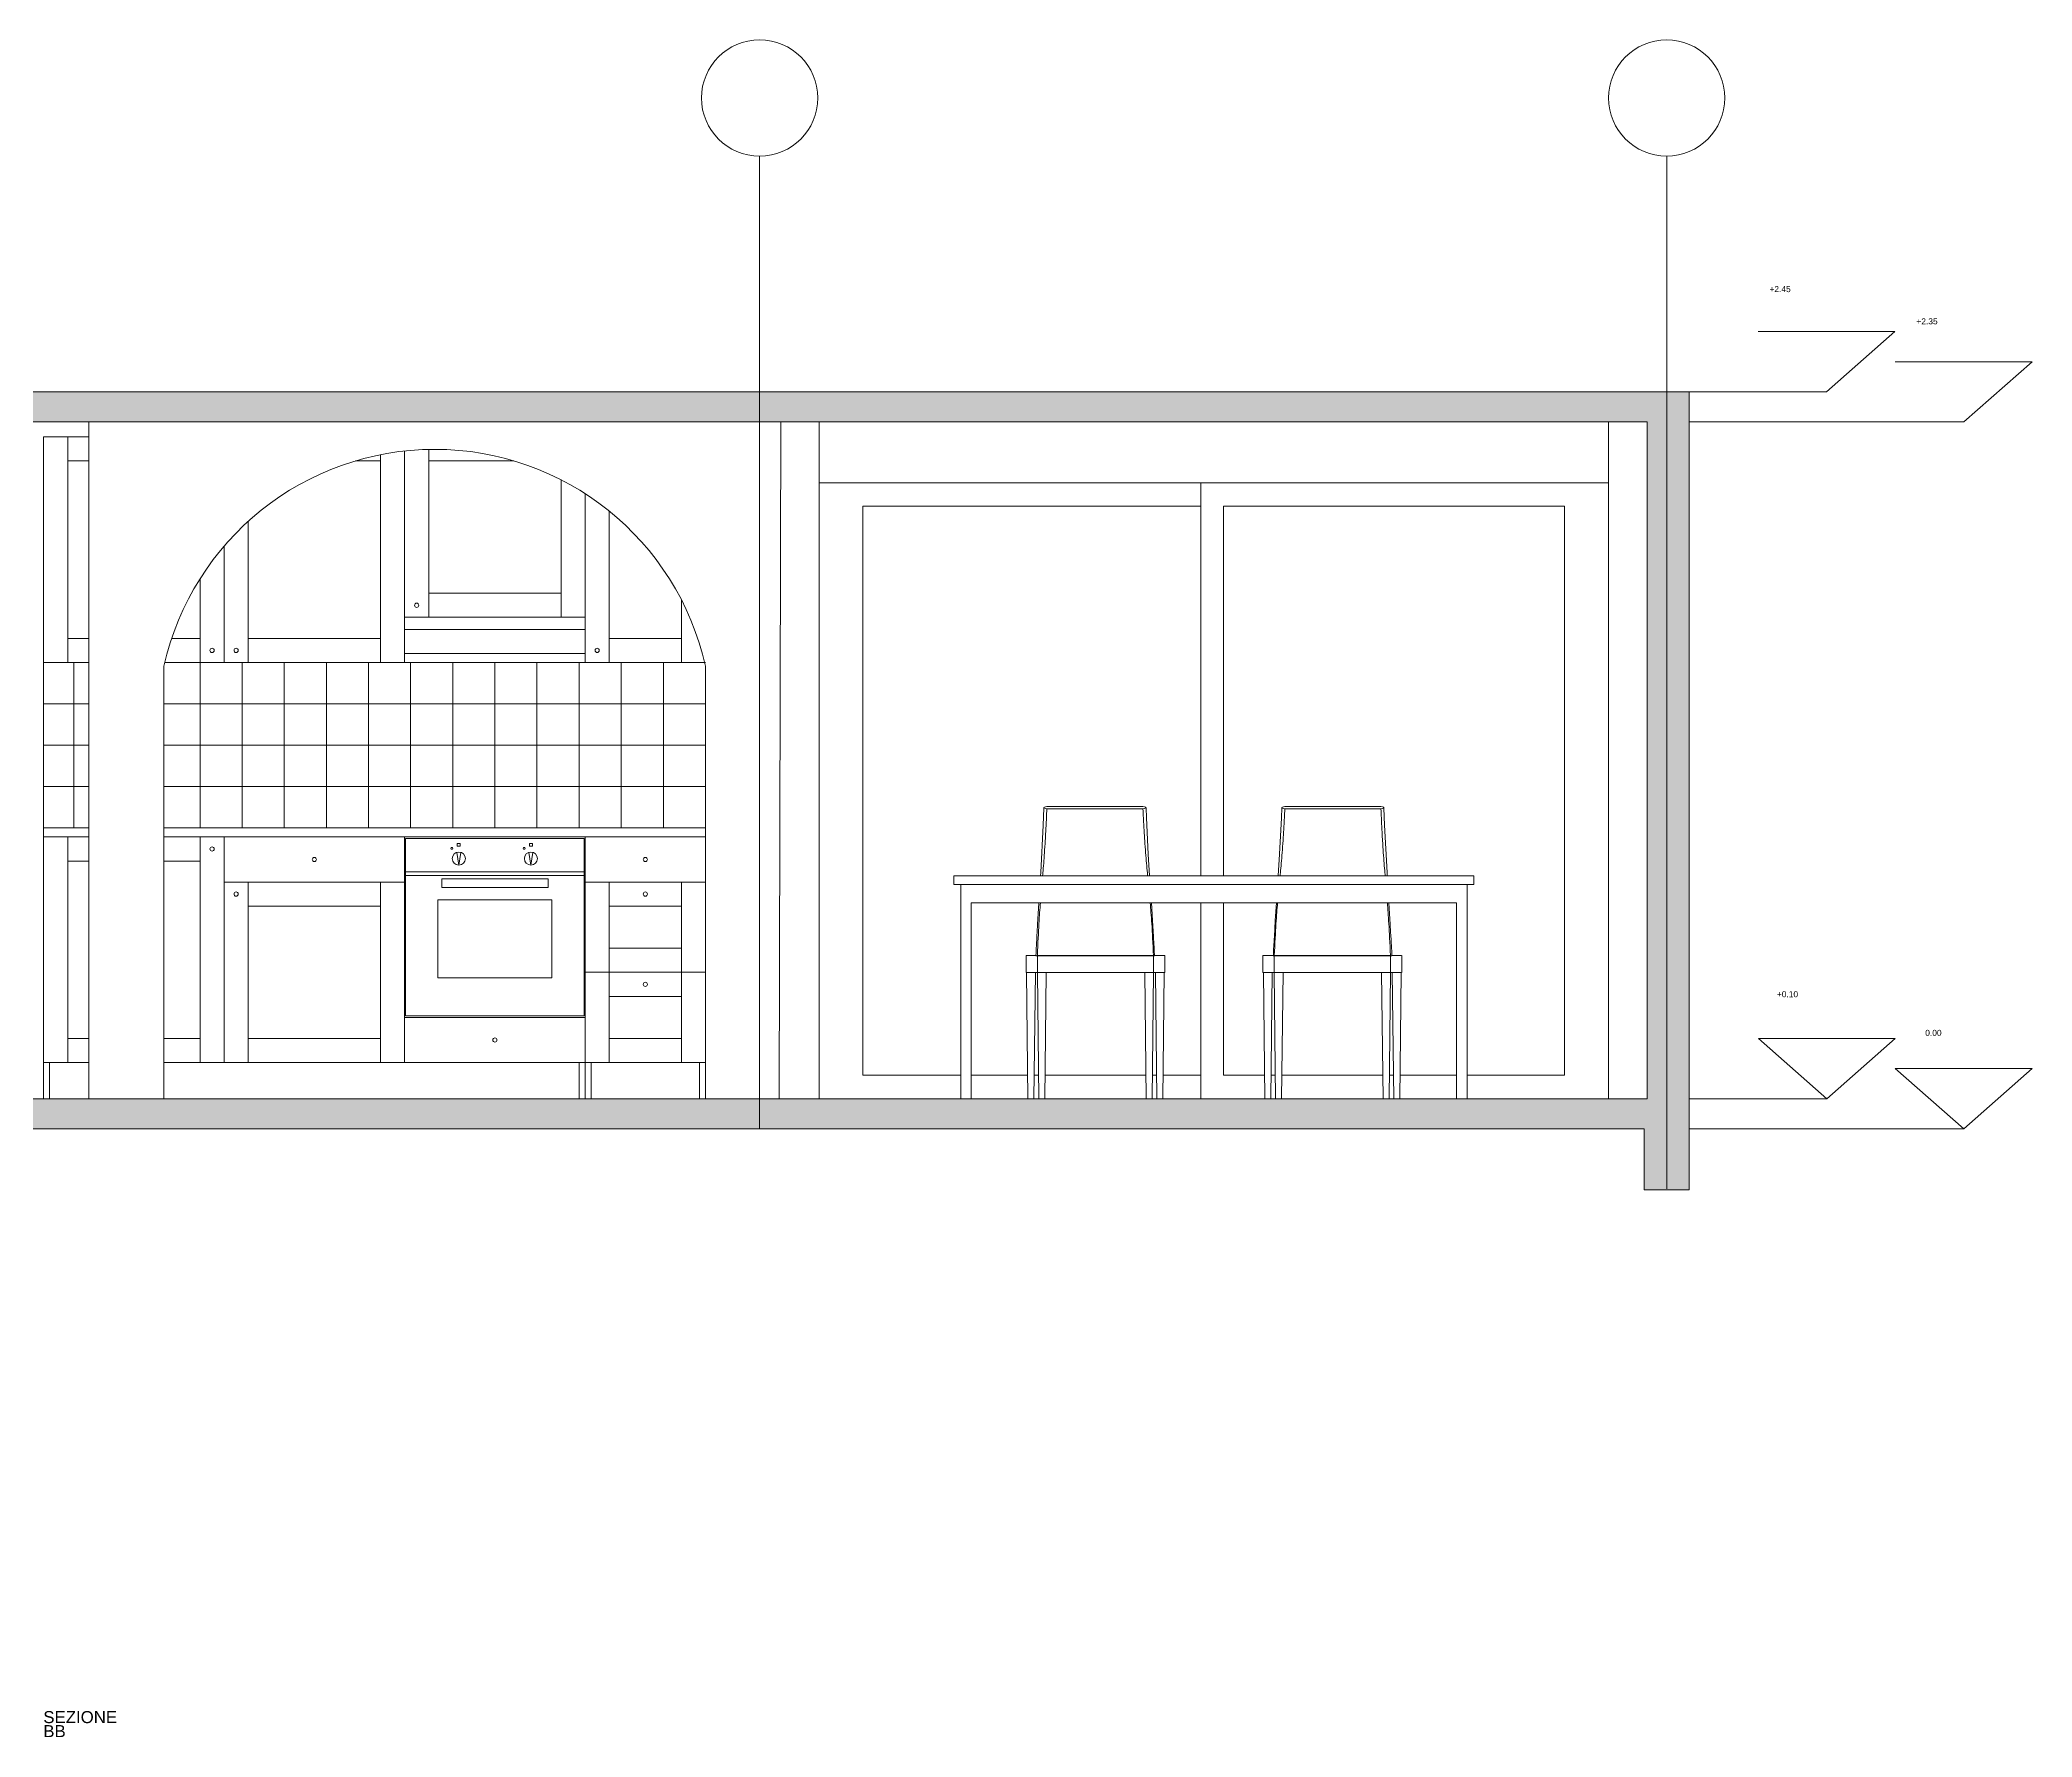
# Model space of a CAD drawing. Header units: centimetres. Extents: x -16179 to 12840, y -10704 to 3856.
# Drawn here: x -8089 to -7427, y -7772 to -7208 of the extents above; entities that cross this region are included whole.
import ezdxf

# ---------------------------------------------------------------- set-up
doc = ezdxf.new("R2010")
doc.units = ezdxf.units.CM
doc.header["$MEASUREMENT"] = 0
for name, color, linetype, lineweight in [('A-FURN_Num_Penna__8_Num_Penna__8_Num_Penna__8_Num_Penna__8_Num_Penna__8_Num_Penna__8_Num_Penna__8_Num_Penna__8_Num_Penna__8_Num_Penna__8', 8, 'Continuous', 18), ('A-SECT-MCUT_Num_Penna__7_Num_Penna__7_Num_Penna__7_Num_Penna__7_Num_Penna__7_Num_Penna__7_Num_Penna__7_Num_Penna__7_Num_Penna__7_Num_Penna__7', 7, 'Continuous', 18), ('A-WALL-FULL_Num_Penna__1_Num_Penna__255_Num_Penna__255_Num_Penna__255_Num_Penna__255_Num_Penna__255_Num_Penna__255_Num_Penna__255_Num_Penna__255_Num_Penna__255', 255, 'Continuous', 18), ('A-WALL-FULL_Num_Penna__7_Num_Penna__7_Num_Penna__7_Num_Penna__7_Num_Penna__7_Num_Penna__7_Num_Penna__7_Num_Penna__7_Num_Penna__7_Num_Penna__7', 7, 'Continuous', 18), ('A-WALL-FULL_Num_Penna__7_Num_Penna__7_Num_Penna__7_Num_Penna__7_Num_Penna__7_Num_Penna__7_Num_Penna__7_Num_Penna__7_Num_Penna__7_Num_Penna__7_Num_Penna__7', 7, 'Continuous', 18), ('AA - linee quote_Num_Penna__3_Num_Penna__3_Num_Penna__3_Num_Penna__3_Num_Penna__3_Num_Penna__3_Num_Penna__3_Num_Penna__3_Num_Penna__3_Num_Penna__3', 3, 'Continuous', 18), ('AA - pareti sezionate_Num_Penna__7_Num_Penna__7_Num_Penna__7_Num_Penna__7_Num_Penna__7_Num_Penna__7_Num_Penna__7_Num_Penna__7_Num_Penna__7_Num_Penna__7', 7, 'Continuous', 18), ('AA - perimetri giardino_Num_Penna__6_Num_Penna__6_Num_Penna__6_Num_Penna__6_Num_Penna__6_Num_Penna__6_Num_Penna__6_Num_Penna__6_Num_Penna__6_Num_Penna__6', 6, 'Continuous', 18), ('AA - serramenti e porte_Num_Penna__4_Num_Penna__4_Num_Penna__4_Num_Penna__4_Num_Penna__4_Num_Penna__4_Num_Penna__4_Num_Penna__4_Num_Penna__4_Num_Penna__4', 4, 'Continuous', 18), ('AA pareti non sezionate_Num_Penna__2_Num_Penna__2_Num_Penna__2_Num_Penna__2_Num_Penna__2_Num_Penna__2_Num_Penna__2_Num_Penna__2_Num_Penna__2_Num_Penna__2', 2, 'Continuous', 18), ('AA- arredo_Num_Penna__8_Num_Penna__8_Num_Penna__8_Num_Penna__8_Num_Penna__8_Num_Penna__8_Num_Penna__8_Num_Penna__8_Num_Penna__8_Num_Penna__8', 8, 'Continuous', 18), ('SEZIONE ARREDO_Num_Penna__11_Num_Penna__7_Num_Penna__7_Num_Penna__7_Num_Penna__7_Num_Penna__7_Num_Penna__7_Num_Penna__7_Num_Penna__7_Num_Penna__7', 7, 'Continuous', 18)]:
    doc.layers.add(name, color=color, linetype=linetype, lineweight=lineweight)
doc.styles.add('GENERATED_STYLE_1', font='Arial.ttf')

msp = doc.modelspace()

# ---------------------------------------------------------------- hatches: boundary and pattern name
at = {"layer": 'SEZIONE ARREDO_Num_Penna__11_Num_Penna__7_Num_Penna__7_Num_Penna__7_Num_Penna__7_Num_Penna__7_Num_Penna__7_Num_Penna__7_Num_Penna__7_Num_Penna__7', "linetype": 'Continuous', "lineweight": 18}
msp.add_hatch(color=7, dxfattribs=at).paths.add_polyline_path([(-8448.16, -7590.18), (-8433.16, -7590.18), (-8433.16, -7570.18), (-7556.16, -7570.18), (-7556.16, -7590.43), (-7541.16, -7590.43), (-7541.16, -7325.25), (-8448.16, -7325.25), (-8448.16, -7360.18), (-8433.7, -7360.18), (-8433.7, -7335.25), (-7555.16, -7335.25), (-7555.16, -7560.18), (-8433.7, -7560.18), (-8433.7, -7480.18), (-8448.16, -7480.18)])

# ---------------------------------------------------------------- linework, layer by layer
at = {"layer": 'A-FURN_Num_Penna__8_Num_Penna__8_Num_Penna__8_Num_Penna__8_Num_Penna__8_Num_Penna__8_Num_Penna__8_Num_Penna__8_Num_Penna__8_Num_Penna__8', "color": 8, "linetype": 'Continuous', "lineweight": 18}
for p, q in [((-7783.31, -7560.18), (-7783.31, -7559.95)), ((-7779.82, -7560.18), (-7783.31, -7560.18)), ((-7779.82, -7559.95), (-7779.82, -7560.18)), ((-7758.98, -7560.18), (-7760.97, -7560.18)), ((-7755.41, -7560.18), (-7757.4, -7560.18)), ((-7721.65, -7560.18), (-7719.66, -7560.18)), ((-7718.08, -7560.18), (-7716.09, -7560.18)), ((-7680.24, -7560.18), (-7682.23, -7560.18)), ((-7676.68, -7560.18), (-7678.67, -7560.18)), ((-7642.91, -7560.18), (-7640.92, -7560.18))]:
    msp.add_line(p, q, dxfattribs=at)
at = {"layer": 'A-SECT-MCUT_Num_Penna__7_Num_Penna__7_Num_Penna__7_Num_Penna__7_Num_Penna__7_Num_Penna__7_Num_Penna__7_Num_Penna__7_Num_Penna__7_Num_Penna__7', "color": 7, "linetype": 'Continuous', "lineweight": 18}
msp.add_line((-7858.16, -7335.25), (-7843.16, -7335.25), dxfattribs=at)
at = {"layer": 'A-WALL-FULL_Num_Penna__1_Num_Penna__255_Num_Penna__255_Num_Penna__255_Num_Penna__255_Num_Penna__255_Num_Penna__255_Num_Penna__255_Num_Penna__255_Num_Penna__255', "color": 255, "linetype": 'Continuous', "lineweight": 18}
msp.add_line((-7618.51, -7560.18), (-7615.02, -7560.18), dxfattribs=at)
at = {"layer": 'A-WALL-FULL_Num_Penna__7_Num_Penna__7_Num_Penna__7_Num_Penna__7_Num_Penna__7_Num_Penna__7_Num_Penna__7_Num_Penna__7_Num_Penna__7_Num_Penna__7', "color": 7, "linetype": 'Continuous', "lineweight": 18}
msp.add_line((-7639.35, -7560.18), (-7637.36, -7560.18), dxfattribs=at)
at = {"layer": 'A-WALL-FULL_Num_Penna__7_Num_Penna__7_Num_Penna__7_Num_Penna__7_Num_Penna__7_Num_Penna__7_Num_Penna__7_Num_Penna__7_Num_Penna__7_Num_Penna__7_Num_Penna__7', "color": 7, "linetype": 'Continuous', "lineweight": 18}
msp.add_line((-7868.16, -7416.37), (-7868.16, -7560.18), dxfattribs=at)
at = {"layer": 'AA - linee quote_Num_Penna__3_Num_Penna__3_Num_Penna__3_Num_Penna__3_Num_Penna__3_Num_Penna__3_Num_Penna__3_Num_Penna__3_Num_Penna__3_Num_Penna__3', "color": 3, "linetype": 'Continuous', "lineweight": 18}
for p, q in [((-7850.16, -7570.18), (-7850.16, -7246.9)), ((-7548.66, -7590.18), (-7548.66, -7246.9)), ((-7472.79, -7305.23), (-7518.3, -7305.23)), ((-7495.54, -7325.25), (-7472.79, -7305.23)), ((-7427.18, -7315.23), (-7472.68, -7315.23)), ((-7449.93, -7335.25), (-7427.18, -7315.23)), ((-7541.16, -7325.25), (-7495.54, -7325.25)), ((-7541.16, -7335.25), (-7495.43, -7335.25)), ((-7495.43, -7335.25), (-7449.93, -7335.25)), ((-7518.18, -7540.16), (-7495.43, -7560.18)), ((-7472.68, -7540.16), (-7518.18, -7540.16)), ((-7495.43, -7560.18), (-7472.68, -7540.16)), ((-7472.68, -7550.16), (-7449.93, -7570.18)), ((-7427.18, -7550.16), (-7472.68, -7550.16)), ((-7449.93, -7570.18), (-7427.18, -7550.16)), ((-7541.16, -7560.18), (-7495.43, -7560.18)), ((-7541.16, -7570.18), (-7449.93, -7570.18))]:
    msp.add_line(p, q, dxfattribs=at)
for centre in [(-7850.16, -7227.57), (-7548.66, -7227.57)]:
    msp.add_circle(centre, 19.33, dxfattribs=at)
at = {"layer": 'AA - pareti sezionate_Num_Penna__7_Num_Penna__7_Num_Penna__7_Num_Penna__7_Num_Penna__7_Num_Penna__7_Num_Penna__7_Num_Penna__7_Num_Penna__7_Num_Penna__7', "color": 7, "linetype": 'Continuous', "lineweight": 18}
for p, q in [((-7843.16, -7325.25), (-8448.16, -7325.25)), ((-7843.67, -7325.25), (-7541.16, -7325.25)), ((-7541.16, -7325.25), (-7541.16, -7590.43)), ((-8433.16, -7335.25), (-7858.16, -7335.25)), ((-7843.16, -7335.25), (-7555.16, -7335.25)), ((-7555.16, -7335.25), (-7555.16, -7560.18)), ((-7843.7, -7560.18), (-7555.16, -7560.18)), ((-7858.16, -7570.18), (-7556.16, -7570.18)), ((-7556.16, -7570.18), (-7556.16, -7590.43)), ((-7541.16, -7590.43), (-7556.16, -7590.43))]:
    msp.add_line(p, q, dxfattribs=at)
at = {"layer": 'AA - pareti sezionate_Num_Penna__7_Num_Penna__7_Num_Penna__7_Num_Penna__7_Num_Penna__7_Num_Penna__7_Num_Penna__7_Num_Penna__7_Num_Penna__7_Num_Penna__7', "color": 7, "linetype": 'Continuous', "lineweight": 18, "flags": 128}
for points in [[(-8433.7, -7560.18), (-7555.16, -7560.18)], [(-7858.16, -7570.18), (-8433.16, -7570.18)]]:
    msp.add_lwpolyline(points, dxfattribs=at)
at = {"layer": 'AA - perimetri giardino_Num_Penna__6_Num_Penna__6_Num_Penna__6_Num_Penna__6_Num_Penna__6_Num_Penna__6_Num_Penna__6_Num_Penna__6_Num_Penna__6_Num_Penna__6', "color": 6, "linetype": 'Continuous', "lineweight": 18}
for p, q in [((-7785.58, -7486.07), (-7756.78, -7486.07)), ((-7785.58, -7488.95), (-7785.58, -7486.07)), ((-7756.96, -7488.95), (-7785.58, -7488.95)), ((-7783.31, -7559.95), (-7783.31, -7488.95)), ((-7612.75, -7488.95), (-7756.96, -7488.95)), ((-7756.78, -7486.07), (-7677.8, -7486.07)), ((-7677.8, -7486.07), (-7641.55, -7486.07)), ((-7641.55, -7486.07), (-7612.75, -7486.07)), ((-7615.02, -7560.18), (-7615.02, -7488.95)), ((-7612.75, -7488.95), (-7612.75, -7486.07)), ((-7779.82, -7495.05), (-7779.82, -7559.95)), ((-7779.82, -7495.05), (-7757.33, -7495.05)), ((-7757.33, -7495.05), (-7678.43, -7495.05)), ((-7678.43, -7495.05), (-7640.96, -7495.05)), ((-7640.96, -7495.05), (-7618.5, -7495.05)), ((-7618.5, -7495.05), (-7618.5, -7560.18))]:
    msp.add_line(p, q, dxfattribs=at)
at = {"layer": 'AA - serramenti e porte_Num_Penna__4_Num_Penna__4_Num_Penna__4_Num_Penna__4_Num_Penna__4_Num_Penna__4_Num_Penna__4_Num_Penna__4_Num_Penna__4_Num_Penna__4', "color": 4, "linetype": 'Continuous', "lineweight": 18}
for p, q in [((-7830.33, -7355.47), (-7699.61, -7355.47)), ((-7703.48, -7363.27), (-7703.48, -7355.47)), ((-7699.61, -7355.47), (-7568, -7355.47)), ((-7815.86, -7363.27), (-7703.48, -7363.27)), ((-7815.86, -7363.27), (-7815.86, -7552.38)), ((-7703.48, -7486.07), (-7703.48, -7363.27)), ((-7695.97, -7363.27), (-7582.65, -7363.27)), ((-7695.97, -7486.07), (-7695.97, -7363.27)), ((-7582.65, -7363.27), (-7582.65, -7552.38)), ((-7703.48, -7560.18), (-7703.48, -7495.05)), ((-7695.97, -7495.05), (-7695.97, -7552.38)), ((-7815.86, -7552.38), (-7783.31, -7552.38)), ((-7779.82, -7552.38), (-7761.05, -7552.38)), ((-7758.88, -7552.38), (-7757.48, -7552.38)), ((-7755.32, -7552.38), (-7721.74, -7552.38)), ((-7719.58, -7552.38), (-7718.18, -7552.38)), ((-7716.01, -7552.38), (-7703.48, -7552.38)), ((-7716.01, -7552.38), (-7703.48, -7552.38)), ((-7695.97, -7552.38), (-7682.31, -7552.38)), ((-7680.15, -7552.38), (-7678.75, -7552.38)), ((-7680.15, -7552.38), (-7678.75, -7552.38)), ((-7676.58, -7552.38), (-7643.01, -7552.38)), ((-7640.84, -7552.38), (-7639.44, -7552.38)), ((-7640.84, -7552.38), (-7639.44, -7552.38)), ((-7637.28, -7552.38), (-7618.5, -7552.38)), ((-7637.28, -7552.38), (-7618.5, -7552.38)), ((-7615.02, -7552.38), (-7582.65, -7552.38))]:
    msp.add_line(p, q, dxfattribs=at)
at = {"layer": 'AA pareti non sezionate_Num_Penna__2_Num_Penna__2_Num_Penna__2_Num_Penna__2_Num_Penna__2_Num_Penna__2_Num_Penna__2_Num_Penna__2_Num_Penna__2_Num_Penna__2', "color": 2, "linetype": 'Continuous', "lineweight": 18}
for p, q in [((-7843.16, -7335.25), (-7843.7, -7560.18)), ((-7830.33, -7460.46), (-7830.33, -7335.25)), ((-7568, -7335.25), (-7568, -7560.18)), ((-7868.16, -7416.37), (-7868.16, -7560.18)), ((-7830.33, -7460.46), (-7830.33, -7560.18))]:
    msp.add_line(p, q, dxfattribs=at)
at = {"layer": 'AA pareti non sezionate_Num_Penna__2_Num_Penna__2_Num_Penna__2_Num_Penna__2_Num_Penna__2_Num_Penna__2_Num_Penna__2_Num_Penna__2_Num_Penna__2_Num_Penna__2', "color": 2, "linetype": 'Continuous', "lineweight": 18, "flags": 128}
msp.add_lwpolyline([(-8073.16, -7335.25), (-8073.16, -7560.18), (-8048.16, -7560.18), (-8048.16, -7416.37)], dxfattribs=at)
at = {"layer": 'AA pareti non sezionate_Num_Penna__2_Num_Penna__2_Num_Penna__2_Num_Penna__2_Num_Penna__2_Num_Penna__2_Num_Penna__2_Num_Penna__2_Num_Penna__2_Num_Penna__2', "color": 2, "linetype": 'Continuous', "lineweight": 18}
msp.add_arc((-7958.16, -7436.59), 92.24, 12.66376, 167.33624, dxfattribs=at)
at = {"layer": 'AA- arredo_Num_Penna__8_Num_Penna__8_Num_Penna__8_Num_Penna__8_Num_Penna__8_Num_Penna__8_Num_Penna__8_Num_Penna__8_Num_Penna__8_Num_Penna__8', "color": 8, "linetype": 'Continuous', "lineweight": 18}
for p, q in [((-8088.16, -7340.18), (-8073.16, -7340.18)), ((-8088.16, -7340.18), (-8088.16, -7415.18)), ((-8080.16, -7340.18), (-8080.16, -7415.18)), ((-8080.16, -7348.18), (-8073.16, -7348.18)), ((-7984.48, -7348.18), (-7976.16, -7348.18)), ((-7976.16, -7346.12), (-7976.16, -7415.18)), ((-7968.16, -7344.89), (-7968.16, -7415.18)), ((-7960.16, -7344.37), (-7960.16, -7400.18)), ((-7960.16, -7348.18), (-7931.84, -7348.18)), ((-7916.16, -7354.47), (-7916.16, -7400.18)), ((-7908.16, -7359.08), (-7908.16, -7415.18)), ((-8020.16, -7368.29), (-8020.16, -7415.18)), ((-7900.16, -7364.87), (-7900.16, -7415.18)), ((-8028.16, -7376.52), (-8028.16, -7415.18)), ((-8036.16, -7387.35), (-8036.16, -7415.18)), ((-7960.16, -7392.18), (-7916.16, -7392.18)), ((-7876.16, -7394.35), (-7876.16, -7415.18)), ((-7968.16, -7400.18), (-7908.16, -7400.18)), ((-8080.16, -7407.18), (-8073.16, -7407.18)), ((-8045.59, -7407.18), (-8036.16, -7407.18)), ((-8020.16, -7407.18), (-7976.16, -7407.18)), ((-7968.16, -7404.18), (-7908.16, -7404.18)), ((-7900.16, -7407.18), (-7876.16, -7407.18)), ((-8088.16, -7415.18), (-8073.16, -7415.18)), ((-8088.16, -7415.18), (-8088.16, -7470.18)), ((-8078.16, -7415.18), (-8078.16, -7470.18)), ((-8047.89, -7415.18), (-7868.16, -7415.18)), ((-8036.16, -7415.18), (-8036.16, -7470.18)), ((-8022.16, -7415.18), (-8022.16, -7470.18)), ((-8008.16, -7415.18), (-8008.16, -7470.18)), ((-7994.16, -7415.18), (-7994.16, -7470.18)), ((-7980.16, -7415.18), (-7980.16, -7470.18)), ((-7968.16, -7412.18), (-7908.16, -7412.18)), ((-7966.16, -7415.18), (-7966.16, -7470.18)), ((-7952.16, -7415.18), (-7952.16, -7470.18)), ((-7938.16, -7415.18), (-7938.16, -7470.18)), ((-7924.16, -7415.18), (-7924.16, -7470.18)), ((-7910.16, -7415.18), (-7910.16, -7470.18)), ((-7896.16, -7415.18), (-7896.16, -7470.18)), ((-7882.16, -7415.18), (-7882.16, -7470.18)), ((-8073.16, -7428.93), (-8088.16, -7428.93)), ((-7868.16, -7428.93), (-8048.16, -7428.93)), ((-8073.16, -7442.68), (-8088.16, -7442.68)), ((-7868.16, -7442.68), (-8048.16, -7442.68)), ((-8073.16, -7456.43), (-8088.16, -7456.43)), ((-7868.16, -7456.43), (-8048.16, -7456.43)), ((-7754.69, -7463.09), (-7722.74, -7463.09)), ((-7643.63, -7463.09), (-7675.58, -7463.09)), ((-7722.74, -7463.86), (-7754.69, -7463.86)), ((-7676.57, -7463.54), (-7676.4, -7463.66)), ((-7675.58, -7463.86), (-7643.63, -7463.86)), ((-8088.16, -7470.18), (-8088.16, -7548.18)), ((-8073.16, -7470.18), (-8088.16, -7470.18)), ((-8073.16, -7473.18), (-8088.16, -7473.18)), ((-8080.16, -7473.18), (-8080.16, -7548.18)), ((-7868.16, -7470.18), (-8048.16, -7470.18)), ((-7868.16, -7473.18), (-8048.16, -7473.18)), ((-8036.16, -7473.18), (-8036.16, -7548.18)), ((-8028.16, -7473.18), (-8028.16, -7548.18)), ((-7968.16, -7473.18), (-7968.16, -7548.18)), ((-7967.86, -7473.73), (-7908.46, -7473.73)), ((-7967.86, -7473.73), (-7967.86, -7532.63)), ((-7950.69, -7475.33), (-7949.68, -7475.33)), ((-7950.69, -7476.2), (-7950.69, -7475.33)), ((-7949.68, -7476.2), (-7950.69, -7476.2)), ((-7949.68, -7475.33), (-7949.68, -7476.2)), ((-7948.16, -7470.18), (-7868.16, -7470.18)), ((-7926.7, -7475.33), (-7925.69, -7475.33)), ((-7926.7, -7476.2), (-7926.7, -7475.33)), ((-7925.69, -7476.2), (-7926.7, -7476.2)), ((-7925.69, -7475.33), (-7925.69, -7476.2)), ((-7908.46, -7473.73), (-7908.46, -7532.63)), ((-7908.16, -7473.18), (-7908.16, -7560.18)), ((-8073.16, -7481.18), (-8080.16, -7481.18)), ((-8036.16, -7481.18), (-8048.16, -7481.18)), ((-7950.15, -7482.55), (-7950.82, -7478.3)), ((-7950.15, -7482.55), (-7949.49, -7478.3)), ((-7926.17, -7482.55), (-7926.83, -7478.3)), ((-7926.17, -7482.55), (-7925.5, -7478.3)), ((-7968.16, -7488.18), (-8028.16, -7488.18)), ((-8020.16, -7488.18), (-8020.16, -7548.18)), ((-7976.16, -7488.18), (-7976.16, -7548.18)), ((-7967.86, -7484.73), (-7908.46, -7484.73)), ((-7967.86, -7486.03), (-7908.46, -7486.03)), ((-7955.83, -7487.09), (-7920.49, -7487.09)), ((-7955.83, -7489.94), (-7955.83, -7487.09)), ((-7920.49, -7487.09), (-7920.49, -7489.94)), ((-7868.16, -7488.18), (-7908.16, -7488.18)), ((-7900.16, -7488.18), (-7900.16, -7548.18)), ((-7876.16, -7488.18), (-7876.16, -7548.18)), ((-7976.16, -7496.18), (-8020.16, -7496.18)), ((-7957.14, -7494.14), (-7919.18, -7494.14)), ((-7957.14, -7519.97), (-7957.14, -7494.14)), ((-7920.49, -7489.94), (-7955.83, -7489.94)), ((-7919.18, -7494.14), (-7919.18, -7519.97)), ((-7876.16, -7496.18), (-7900.16, -7496.18)), ((-7876.16, -7510.18), (-7900.16, -7510.18)), ((-7761.58, -7512.56), (-7761.58, -7518.25)), ((-7761.58, -7512.56), (-7758.15, -7512.56)), ((-7758.34, -7512.69), (-7757.84, -7512.69)), ((-7719.23, -7512.56), (-7757.84, -7512.56)), ((-7757.84, -7512.56), (-7757.84, -7512.56)), ((-7757.84, -7512.69), (-7757.84, -7512.56)), ((-7757.84, -7518.25), (-7757.84, -7512.69)), ((-7757.84, -7512.69), (-7719.22, -7512.69)), ((-7719.22, -7512.56), (-7719.23, -7512.56)), ((-7719.22, -7512.69), (-7719.22, -7512.56)), ((-7719.03, -7512.56), (-7719.22, -7512.56)), ((-7719.22, -7518.25), (-7719.22, -7512.69)), ((-7719.22, -7512.69), (-7718.91, -7512.69)), ((-7718.96, -7512.56), (-7719.03, -7512.56)), ((-7715.48, -7512.56), (-7718.91, -7512.56)), ((-7715.48, -7512.56), (-7715.48, -7518.25)), ((-7715.48, -7512.56), (-7715.48, -7512.56)), ((-7682.85, -7512.56), (-7682.85, -7518.25)), ((-7682.85, -7512.56), (-7682.84, -7512.56)), ((-7682.84, -7512.56), (-7679.41, -7512.56)), ((-7679.11, -7512.69), (-7679.42, -7512.69)), ((-7679.36, -7512.56), (-7679.3, -7512.56)), ((-7679.3, -7512.56), (-7679.11, -7512.56)), ((-7679.11, -7512.56), (-7679.1, -7512.56)), ((-7679.11, -7512.69), (-7679.11, -7512.56)), ((-7640.48, -7512.69), (-7679.11, -7512.69)), ((-7679.11, -7518.25), (-7679.11, -7512.69)), ((-7679.1, -7512.56), (-7640.49, -7512.56)), ((-7640.49, -7512.56), (-7640.48, -7512.56)), ((-7640.48, -7512.69), (-7640.48, -7512.56)), ((-7639.99, -7512.69), (-7640.48, -7512.69)), ((-7640.48, -7518.25), (-7640.48, -7512.69)), ((-7636.75, -7512.56), (-7640.18, -7512.56)), ((-7636.74, -7512.56), (-7636.74, -7518.25)), ((-7919.18, -7519.97), (-7957.14, -7519.97)), ((-7908.16, -7518.18), (-7868.16, -7518.18)), ((-7757.84, -7518.25), (-7761.58, -7518.25)), ((-7760.97, -7560.18), (-7761.41, -7518.25)), ((-7758.47, -7518.25), (-7758.98, -7560.18)), ((-7757.84, -7518.25), (-7719.22, -7518.25)), ((-7754.91, -7518.25), (-7757.84, -7518.25)), ((-7757.4, -7560.18), (-7757.84, -7518.25)), ((-7754.91, -7518.25), (-7755.41, -7560.18)), ((-7719.22, -7518.25), (-7722.16, -7518.25)), ((-7722.16, -7518.25), (-7721.65, -7560.18)), ((-7719.66, -7560.18), (-7719.22, -7518.25)), ((-7719.22, -7518.25), (-7715.48, -7518.25)), ((-7718.59, -7518.25), (-7718.08, -7560.18)), ((-7716.09, -7560.18), (-7715.66, -7518.25)), ((-7715.48, -7518.25), (-7715.48, -7518.25)), ((-7682.84, -7518.25), (-7682.85, -7518.25)), ((-7679.11, -7518.25), (-7682.84, -7518.25)), ((-7682.23, -7560.18), (-7682.67, -7518.25)), ((-7679.74, -7518.25), (-7680.24, -7560.18)), ((-7640.48, -7518.25), (-7679.11, -7518.25)), ((-7679.11, -7518.25), (-7676.17, -7518.25)), ((-7678.67, -7560.18), (-7679.11, -7518.25)), ((-7676.17, -7518.25), (-7676.68, -7560.18)), ((-7643.42, -7518.25), (-7640.48, -7518.25)), ((-7643.42, -7518.25), (-7642.91, -7560.18)), ((-7640.92, -7560.18), (-7640.48, -7518.25)), ((-7640.48, -7518.25), (-7636.75, -7518.25)), ((-7639.86, -7518.25), (-7639.35, -7560.18)), ((-7637.36, -7560.18), (-7636.92, -7518.25)), ((-7876.16, -7526.18), (-7900.16, -7526.18)), ((-7908.16, -7533.18), (-7968.16, -7533.18)), ((-7967.86, -7532.63), (-7908.46, -7532.63)), ((-8073.16, -7540.18), (-8080.16, -7540.18)), ((-8036.16, -7540.18), (-8048.16, -7540.18)), ((-7976.16, -7540.18), (-8020.16, -7540.18)), ((-7876.16, -7540.18), (-7900.16, -7540.18)), ((-8088.16, -7548.18), (-8088.16, -7560.18)), ((-8073.16, -7548.18), (-8088.16, -7548.18)), ((-8086.16, -7548.18), (-8086.16, -7560.18)), ((-7868.16, -7548.18), (-8048.16, -7548.18)), ((-7910.16, -7548.18), (-7910.16, -7560.18)), ((-7906.16, -7548.18), (-7906.16, -7560.18)), ((-7870.16, -7548.18), (-7870.16, -7560.18))]:
    msp.add_line(p, q, dxfattribs=at)
at = {"layer": 'AA- arredo_Num_Penna__8_Num_Penna__8_Num_Penna__8_Num_Penna__8_Num_Penna__8_Num_Penna__8_Num_Penna__8_Num_Penna__8_Num_Penna__8_Num_Penna__8', "color": 8, "linetype": 'Continuous', "lineweight": 18, "flags": 128}
for points in [[(-7754.69, -7463.09), (-7755.17, -7463.18), (-7755.51, -7463.29), (-7755.68, -7463.41), (-7755.68, -7463.54)], [(-7722.74, -7463.09), (-7722.26, -7463.18), (-7721.93, -7463.29), (-7721.75, -7463.41), (-7721.75, -7463.54)], [(-7675.58, -7463.09), (-7676.06, -7463.18), (-7676.4, -7463.29), (-7676.57, -7463.41), (-7676.57, -7463.54)], [(-7642.64, -7463.54), (-7642.64, -7463.41), (-7642.82, -7463.29), (-7643.15, -7463.18), (-7643.63, -7463.09)], [(-7756.78, -7486.07), (-7756.71, -7484.96), (-7755.91, -7469.26), (-7755.71, -7463.57), (-7755.71, -7463.47)], [(-7755.68, -7463.54), (-7755.17, -7463.77), (-7754.69, -7463.86)], [(-7721.75, -7463.54), (-7722.26, -7463.77), (-7722.74, -7463.86)], [(-7720.53, -7486.07), (-7721.02, -7478.87), (-7721.61, -7466.8), (-7721.73, -7463.47)], [(-7677.79, -7486.07), (-7677.31, -7478.87), (-7676.72, -7466.8), (-7676.6, -7463.47)], [(-7676.4, -7463.66), (-7676.06, -7463.77), (-7675.58, -7463.86)], [(-7643.63, -7463.86), (-7643.15, -7463.77)], [(-7643.15, -7463.77), (-7642.82, -7463.66)], [(-7642.82, -7463.66), (-7642.64, -7463.54)], [(-7641.55, -7486.07), (-7641.61, -7484.96), (-7642.42, -7469.26), (-7642.62, -7463.57), (-7642.62, -7463.47)], [(-7757.91, -7504.69), (-7757.77, -7502.27), (-7757.33, -7495.05)], [(-7719.2, -7507.19), (-7719.25, -7506.28), (-7719.53, -7500.99), (-7719.93, -7495.05)], [(-7679.12, -7507.19), (-7679.07, -7506.28), (-7678.79, -7500.99), (-7678.39, -7495.05)], [(-7640.42, -7504.69), (-7640.55, -7502.27), (-7640.99, -7495.05)]]:
    msp.add_lwpolyline(points, dxfattribs=at)
at = {"layer": 'AA- arredo_Num_Penna__8_Num_Penna__8_Num_Penna__8_Num_Penna__8_Num_Penna__8_Num_Penna__8_Num_Penna__8_Num_Penna__8_Num_Penna__8_Num_Penna__8', "color": 8, "linetype": 'Continuous', "lineweight": 18}
for centre, radius in [((-7964.16, -7396.18), 0.7), ((-8032.16, -7411.18), 0.7), ((-8024.16, -7411.18), 0.7), ((-7904.16, -7411.18), 0.7), ((-8032.16, -7477.18), 0.7), ((-7998.16, -7480.68), 0.7), ((-7952.44, -7476.97), 0.318), ((-7950.15, -7480.38), 2.18), ((-7928.45, -7476.97), 0.318), ((-7926.17, -7480.38), 2.18), ((-7888.16, -7480.68), 0.7), ((-8024.16, -7492.18), 0.7), ((-7888.16, -7492.18), 0.7), ((-7888.16, -7522.18), 0.7), ((-7938.16, -7540.68), 0.7)]:
    msp.add_circle(centre, radius, dxfattribs=at)
for points, knots in [([(-7756.09, -7486.07), (-7756.06, -7485.75), (-7756.03, -7485.43), (-7756, -7485.11), (-7755.92, -7484.08), (-7755.83, -7483.03), (-7755.74, -7481.93), (-7755.65, -7480.82), (-7755.57, -7479.65), (-7755.48, -7478.4), (-7755.39, -7477.14), (-7755.31, -7475.8), (-7755.22, -7474.34), (-7755.13, -7472.87), (-7755.04, -7471.29), (-7754.96, -7469.55), (-7754.87, -7467.82), (-7754.78, -7465.93), (-7754.69, -7463.86)], [0, 0, 0, 0, 1, 1, 1, 2, 2, 2, 3, 3, 3, 4, 4, 4, 5, 5, 5, 6, 6, 6, 6]), ([(-7722.74, -7463.86), (-7722.65, -7465.93), (-7722.55, -7467.82), (-7722.45, -7469.55), (-7722.35, -7471.29), (-7722.25, -7472.87), (-7722.16, -7474.34), (-7722.06, -7475.8), (-7721.96, -7477.14), (-7721.86, -7478.4), (-7721.77, -7479.65), (-7721.67, -7480.82), (-7721.57, -7481.93), (-7721.47, -7483.03), (-7721.37, -7484.08), (-7721.28, -7485.11), (-7721.24, -7485.43), (-7721.21, -7485.75), (-7721.18, -7486.07)], [0, 0, 0, 0, 1, 1, 1, 2, 2, 2, 3, 3, 3, 4, 4, 4, 5, 5, 5, 6, 6, 6, 6]), ([(-7675.58, -7463.86), (-7675.68, -7465.93), (-7675.78, -7467.82), (-7675.88, -7469.55), (-7675.97, -7471.29), (-7676.07, -7472.87), (-7676.17, -7474.34), (-7676.27, -7475.8), (-7676.37, -7477.14), (-7676.46, -7478.4), (-7676.56, -7479.65), (-7676.66, -7480.82), (-7676.76, -7481.93), (-7676.85, -7483.03), (-7676.95, -7484.08), (-7677.05, -7485.11), (-7677.08, -7485.43), (-7677.11, -7485.75), (-7677.14, -7486.07)], [0, 0, 0, 0, 1, 1, 1, 2, 2, 2, 3, 3, 3, 4, 4, 4, 5, 5, 5, 6, 6, 6, 6]), ([(-7642.24, -7486.07), (-7642.27, -7485.75), (-7642.29, -7485.43), (-7642.32, -7485.11), (-7642.41, -7484.08), (-7642.5, -7483.03), (-7642.58, -7481.93), (-7642.67, -7480.82), (-7642.76, -7479.65), (-7642.85, -7478.4), (-7642.93, -7477.14), (-7643.02, -7475.8), (-7643.11, -7474.34), (-7643.2, -7472.87), (-7643.28, -7471.29), (-7643.37, -7469.55), (-7643.46, -7467.82), (-7643.55, -7465.93), (-7643.63, -7463.86)], [0, 0, 0, 0, 1, 1, 1, 2, 2, 2, 3, 3, 3, 4, 4, 4, 5, 5, 5, 6, 6, 6, 6]), ([(-7757.84, -7512.55), (-7757.66, -7508.4), (-7757.49, -7504.98), (-7757.32, -7502.05), (-7757.16, -7499.38), (-7757, -7497.11), (-7756.84, -7495.05)], [0, 0, 0, 0, 1, 1, 1, 2, 2, 2, 2]), ([(-7720.34, -7495.05), (-7720.16, -7497.11), (-7719.98, -7499.38), (-7719.81, -7502.05), (-7719.61, -7505.01), (-7719.42, -7508.48), (-7719.22, -7512.69)], [0, 0, 0, 0, 1, 1, 1, 2, 2, 2, 2]), ([(-7677.99, -7495.05), (-7678.17, -7497.11), (-7678.34, -7499.38), (-7678.52, -7502.05), (-7678.71, -7505.01), (-7678.91, -7508.48), (-7679.11, -7512.69)], [0, 0, 0, 0, 1, 1, 1, 2, 2, 2, 2]), ([(-7640.49, -7512.55), (-7640.66, -7508.4), (-7640.84, -7504.98), (-7641.01, -7502.05), (-7641.17, -7499.38), (-7641.32, -7497.11), (-7641.48, -7495.05)], [0, 0, 0, 0, 1, 1, 1, 2, 2, 2, 2])]:
    msp.add_open_spline(points, degree=3, knots=knots, dxfattribs=at)
for points in [[(-7757.91, -7504.69), (-7758.13, -7508.57), (-7758.23, -7510.48), (-7758.33, -7512.55)], [(-7718.91, -7512.69), (-7718.98, -7511.15), (-7719.06, -7509.71), (-7719.2, -7507.19)], [(-7679.42, -7512.69), (-7679.34, -7511.15), (-7679.27, -7509.71), (-7679.12, -7507.19)], [(-7640.42, -7504.69), (-7640.19, -7508.57), (-7640.09, -7510.48), (-7639.99, -7512.55)]]:
    msp.add_open_spline(points, degree=3, dxfattribs=at)

# ---------------------------------------------------------------- texts
at = {"layer": 'AA - linee quote_Num_Penna__3_Num_Penna__3_Num_Penna__3_Num_Penna__3_Num_Penna__3_Num_Penna__3_Num_Penna__3_Num_Penna__3_Num_Penna__3_Num_Penna__3', "color": 3, "linetype": 'Continuous', "lineweight": 18, "char_height": 2, "attachment_point": 1, "style": 'GENERATED_STYLE_1'}
for s, insert in [('\\A1;+2.45', (-7514.5, -7290.1)), ('\\A1;+2.35', (-7465.66, -7300.8)), ('\\A1;+0.10', (-7512.05, -7524.45)), ('\\A1;0.00', (-7462.71, -7537.3))]:
    msp.add_mtext(s, dxfattribs=dict(at, insert=insert))
at = {"layer": 'AA - linee quote_Num_Penna__3_Num_Penna__3_Num_Penna__3_Num_Penna__3_Num_Penna__3_Num_Penna__3_Num_Penna__3_Num_Penna__3_Num_Penna__3_Num_Penna__3', "color": 3, "linetype": 'Continuous', "lineweight": 18, "insert": (-8088.26, -7763.73), "char_height": 4, "width": 23.9836, "attachment_point": 1, "line_spacing_factor": 0.699323, "style": 'GENERATED_STYLE_1'}
msp.add_mtext('\\A1;SEZIONE BB', dxfattribs=at)

doc.saveas('drawing.dxf')
